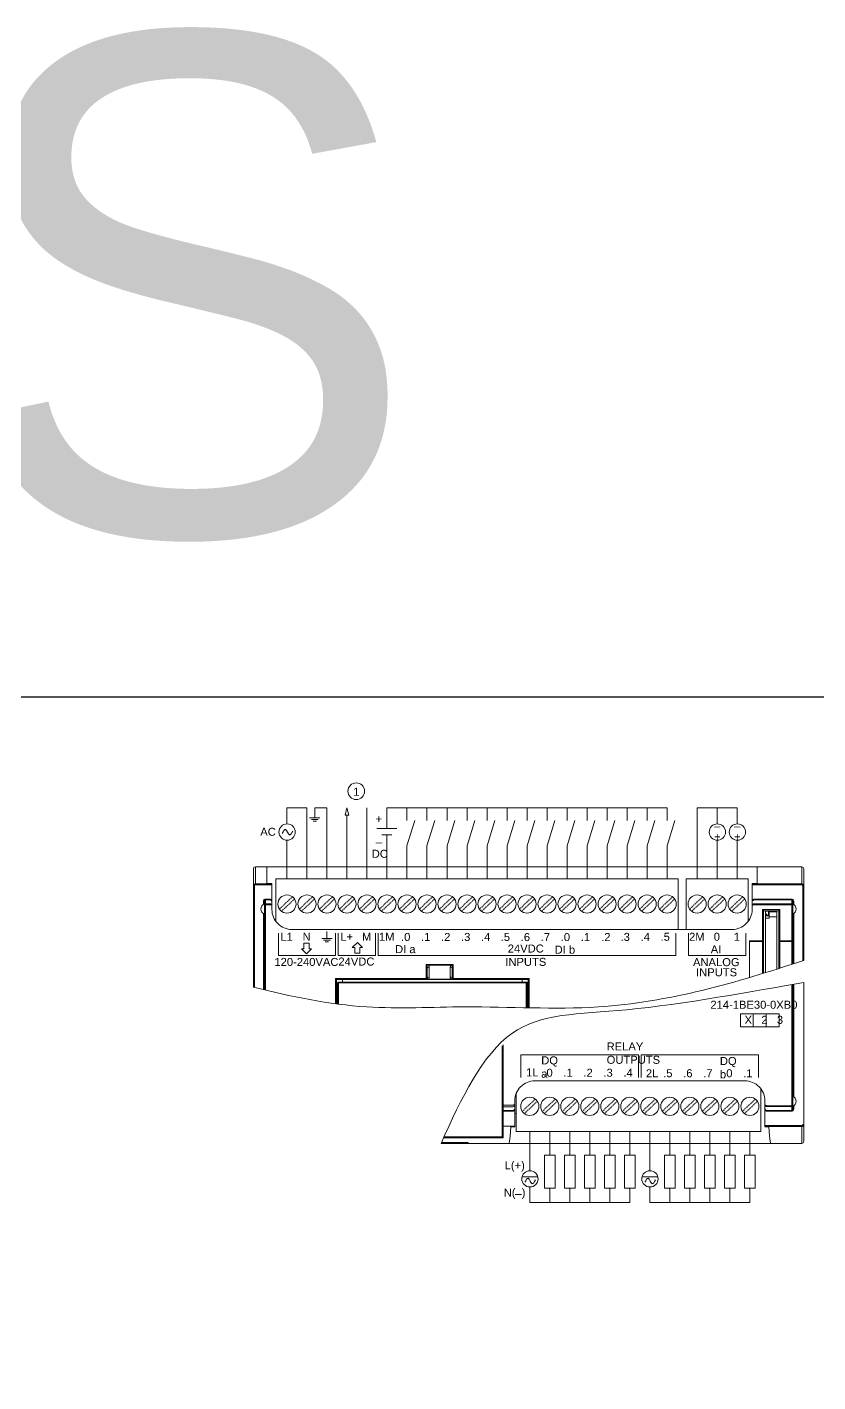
# Model space of a CAD drawing. Header units: inches. Extents: x 57 to 2760, y -193 to 2149.
# Drawn here: x 619.2 to 777.3, y 1878.4 to 2149.3 of the extents above; entities that cross this region are included whole.
import ezdxf

# ---------------------------------------------------------------- set-up
doc = ezdxf.new("R2010")
doc.units = ezdxf.units.IN
doc.header["$MEASUREMENT"] = 0
doc.linetypes.add('DOT', pattern=[0.2, 0.1, -0.1])
doc.layers.add('Wiring', color=7, linetype='Continuous')
doc.styles.get("Standard").update_dxf_attribs({"font": 'arial.ttf'})

msp = doc.modelspace()

# ---------------------------------------------------------------- linework, layer by layer
at = {"color": 7, "linetype": 'Continuous', "lineweight": 0}
for p, q in [((664.41764, 1957.34449), (664.41764, 1980.9751)), ((774.01764, 1981.3751), (664.81764, 1981.3751)), ((664.81764, 1977.82042), (664.81764, 1981.3751)), ((667.11764, 1978.05153), (667.11764, 1981.3751)), ((765.11764, 1978.05153), (765.11764, 1981.3751)), ((774.01764, 1981.3751), (774.01764, 1977.82042)), ((774.41764, 1962.69975), (774.41764, 1980.9751)), ((774.41764, 1980.9751), (774.41764, 1962.69975)), ((664.61764, 1957.29451), (664.61764, 1977.60332)), ((664.81764, 1977.82042), (668.11764, 1977.82042)), ((664.81765, 1977.98015), (668.11764, 1977.98015)), ((667.11764, 1978.07811), (668.11764, 1978.07811)), ((668.11764, 1978.05153), (667.11764, 1978.05153)), ((668.11764, 1972.8751), (668.11764, 1978.07811)), ((668.90764, 1979.0251), (668.90764, 1970.48849)), ((749.32764, 1979.0251), (749.32764, 1968.8751)), ((750.90764, 1979.0251), (763.32764, 1979.0251)), ((750.90764, 1979.0251), (750.90764, 1968.8751)), ((763.32764, 1979.0251), (763.32764, 1970.48849)), ((765.11764, 1978.07811), (764.11764, 1978.07811)), ((764.11764, 1972.8751), (764.11764, 1978.07811)), ((765.11764, 1978.05153), (764.11764, 1978.05153)), ((764.11764, 1977.98015), (774.01764, 1977.98015)), ((764.11764, 1977.82042), (774.01764, 1977.82042)), ((774.21764, 1962.63325), (774.21764, 1977.60332)), ((666.81764, 1974.94908), (667.71764, 1974.94908)), ((666.81764, 1956.75541), (666.81764, 1974.94908)), ((666.81764, 1974.7865), (667.71764, 1974.7865)), ((764.51764, 1974.94908), (772.01764, 1974.94908)), ((764.51764, 1974.7865), (772.01764, 1974.7865)), ((772.01764, 1961.9084), (772.01764, 1974.94908)), ((666.41764, 1973.87314), (666.41764, 1974.51761)), ((666.41764, 1956.85188), (666.41764, 1972.07707)), ((666.61764, 1956.80355), (666.61764, 1974.54776)), ((667.71764, 1974.01078), (666.81764, 1974.01078)), ((667.71764, 1973.83794), (666.81764, 1973.83794)), ((772.01764, 1974.01078), (764.51764, 1974.01078)), ((772.01764, 1973.83794), (764.51764, 1973.83985)), ((766.21764, 1960.06961), (766.21764, 1972.84497)), ((766.21764, 1972.84497), (769.61764, 1972.84497)), ((766.41764, 1966.79441), (766.41764, 1972.62609)), ((766.41764, 1972.6251), (769.41764, 1972.6251)), ((766.41764, 1972.6251), (769.41764, 1972.6251)), ((766.76764, 1972.5751), (766.71764, 1972.6251)), ((766.76764, 1960.23871), (766.76764, 1972.5751)), ((766.76764, 1972.5751), (769.06764, 1972.5751)), ((767.16764, 1971.6751), (766.76764, 1972.0751)), ((767.36764, 1972.5751), (767.36764, 1971.6751)), ((767.49264, 1971.1251), (767.49264, 1972.4251)), ((769.04264, 1972.4251), (767.49264, 1972.4251)), ((769.04264, 1960.95059), (769.04264, 1972.4251)), ((769.06764, 1972.5751), (769.11764, 1972.6251)), ((769.06764, 1972.5751), (769.06764, 1960.95852)), ((769.41764, 1961.06974), (769.41764, 1972.62609)), ((769.61764, 1961.13348), (769.61764, 1972.84497)), ((772.21764, 1962.37974), (772.21764, 1974.54776)), ((772.41764, 1974.51761), (772.41764, 1973.87314)), ((772.41764, 1972.07707), (772.41764, 1962.36174)), ((767.36764, 1971.6751), (766.76764, 1971.6751)), ((766.79264, 1960.24643), (766.79264, 1971.6251)), ((766.79264, 1971.6251), (767.49264, 1971.6251)), ((766.79264, 1971.6251), (767.49264, 1971.6251)), ((766.79264, 1971.1251), (767.49264, 1971.1251)), ((769.04264, 1971.4251), (767.49264, 1971.4251)), ((760.11764, 1968.8751), (672.11767, 1968.8751)), ((678.09039, 1967.08555), (680.13789, 1967.08555)), ((678.43164, 1966.7443), (679.79664, 1966.7443)), ((679.11414, 1967.08555), (679.11414, 1968.45055)), ((763.61764, 1966.60631), (763.61764, 1959.28757)), ((763.81079, 1966.61911), (766.21079, 1966.61911)), ((766.41764, 1960.13096), (766.41764, 1966.79441)), ((769.61764, 1966.61911), (772.01764, 1966.61911)), ((678.77289, 1966.40305), (679.45539, 1966.40305)), ((763.81079, 1966.48013), (766.21079, 1966.48013)), ((769.61764, 1966.48013), (772.01764, 1966.48013)), ((698.96764, 1961.91143), (704.36764, 1961.91143)), ((699.1162, 1961.86155), (698.96764, 1961.91143)), ((699.07392, 1961.59128), (698.96764, 1961.91143)), ((698.96764, 1958.8751), (698.96764, 1961.91143)), ((699.11592, 1961.463), (699.07392, 1961.59128)), ((699.23551, 1961.82077), (699.1162, 1961.86155)), ((699.33288, 1961.78688), (699.23551, 1961.82077)), ((699.41247, 1961.7586), (699.33288, 1961.78688)), ((699.41247, 1961.7586), (703.92281, 1961.7586)), ((699.56764, 1959.35103), (699.56764, 1961.36506)), ((703.76764, 1961.36506), (703.76764, 1959.35103)), ((703.9995, 1961.78586), (703.92281, 1961.7586)), ((704.09544, 1961.81927), (703.9995, 1961.78586)), ((704.21647, 1961.86067), (704.09544, 1961.81927)), ((704.36764, 1961.91143), (704.21647, 1961.86067)), ((704.29591, 1961.69589), (704.21937, 1961.463)), ((704.36764, 1961.91143), (704.29591, 1961.69589)), ((704.36764, 1961.91143), (704.36764, 1958.8751)), ((698.96764, 1959.08862), (680.81764, 1959.08862)), ((680.81764, 1954.03757), (680.81764, 1959.08862)), ((681.01764, 1954.0108), (681.01764, 1958.87556)), ((681.01764, 1954.0108), (681.01764, 1958.87556)), ((719.36764, 1958.8751), (681.01764, 1958.8751)), ((682.21764, 1958.3751), (682.21764, 1958.8751)), ((704.36764, 1958.8751), (698.96764, 1958.8751)), ((699.18577, 1958.97728), (699.11244, 1958.93714)), ((699.16764, 1959.0751), (699.16764, 1961.08913)), ((699.18063, 1958.88813), (699.24283, 1958.89738)), ((703.93326, 1958.93714), (699.40203, 1958.93714)), ((704.14952, 1958.97728), (704.22285, 1958.93714)), ((704.16764, 1961.08913), (704.16764, 1959.0751)), ((704.26232, 1958.87821), (704.36764, 1958.8751)), ((719.56764, 1959.08862), (704.36764, 1959.08862)), ((718.16764, 1958.3751), (718.16764, 1958.8751)), ((719.36764, 1953.22167), (719.36764, 1958.87556)), ((719.56764, 1959.08862), (719.56764, 1953.21797)), ((681.21764, 1953.98444), (681.21764, 1958.1751)), ((681.41764, 1958.3751), (718.96764, 1958.3751)), ((681.41764, 1958.3751), (718.96764, 1958.3751)), ((681.41764, 1953.9585), (681.41764, 1958.3751)), ((681.41764, 1958.18819), (718.96764, 1958.18819)), ((718.96764, 1953.2293), (718.96764, 1958.3751)), ((719.16764, 1953.22545), (719.16764, 1958.1751)), ((772.01764, 1932.53944), (772.01764, 1957.84968)), ((772.21764, 1932.94076), (772.21764, 1957.88466)), ((772.41764, 1957.91961), (772.41764, 1935.41146)), ((774.41764, 1958.2675), (774.41764, 1929.91847)), ((714.16764, 1927.44712), (714.16764, 1945.63737)), ((714.36764, 1945.80731), (714.36764, 1927.21913)), ((720.66764, 1938.61342), (762.66762, 1938.61342)), ((765.87764, 1928.46342), (765.87764, 1937.00003)), ((716.66764, 1929.41042), (716.66764, 1934.61342)), ((716.66764, 1933.82842), (716.66764, 1934.61342)), ((716.96764, 1928.46342), (716.96764, 1936.13329)), ((766.66764, 1929.41042), (766.66764, 1934.61342)), ((714.36764, 1933.78787), (716.26764, 1933.78787)), ((714.36764, 1933.44205), (716.26764, 1933.44205)), ((716.26755, 1932.70202), (714.36764, 1932.70202)), ((716.26764, 1932.53944), (714.36764, 1932.53944)), ((716.66764, 1932.11342), (716.96764, 1932.11342)), ((767.06764, 1933.65059), (772.01764, 1933.65059)), ((767.06764, 1933.47775), (772.01764, 1933.47775)), ((772.01764, 1932.70202), (767.06764, 1932.70202)), ((772.01764, 1932.53944), (767.06764, 1932.53944)), ((772.41764, 1933.61539), (772.41764, 1932.97091)), ((716.66764, 1929.54162), (714.36764, 1929.54162)), ((715.75232, 1927.59515), (715.89922, 1929.437)), ((715.89565, 1929.41041), (716.66764, 1929.41041)), ((716.66764, 1929.437), (715.89922, 1929.437)), ((774.01764, 1929.6681), (766.66764, 1929.6681)), ((774.01762, 1929.50837), (766.66764, 1929.50837)), ((767.43607, 1929.437), (766.66764, 1929.437)), ((767.43964, 1929.41041), (766.66764, 1929.41041)), ((767.58297, 1927.59515), (767.43607, 1929.437)), ((774.01764, 1926.11342), (774.01764, 1929.6681)), ((701.94615, 1926.11342), (774.01764, 1926.11342)), ((702.27402, 1926.31919), (706.51764, 1926.31926)), ((702.31764, 1926.11342), (702.31764, 1926.32009)), ((702.31764, 1926.32009), (706.51764, 1926.32009)), ((706.51764, 1926.11342), (702.31764, 1926.11342)), ((714.36764, 1927.21913), (702.4357, 1927.21913)), ((714.16988, 1927.41692), (702.5239, 1927.41692)), ((706.51764, 1926.32009), (706.51764, 1926.11342)), ((707.31764, 1926.27161), (707.31764, 1926.11342)), ((715.45295, 1926.11342), (707.31764, 1926.11342)), ((765.87764, 1928.46342), (716.96764, 1928.46342))]:
    msp.add_line(p, q, dxfattribs=at)
at = {"linetype": 'DOT', "lineweight": 0}
for p, q in [((669.61179, 1972.95188), (672.21087, 1975.41392)), ((670.02441, 1972.51628), (672.6235, 1974.97833)), ((673.61179, 1972.95188), (676.21087, 1975.41392)), ((674.02441, 1972.51628), (676.6235, 1974.97833)), ((677.61179, 1972.95188), (680.21087, 1975.41392)), ((678.02441, 1972.51628), (680.6235, 1974.97833)), ((681.61179, 1972.95188), (684.21087, 1975.41392)), ((682.02441, 1972.51628), (684.6235, 1974.97833)), ((685.61179, 1972.95188), (688.21087, 1975.41392)), ((686.02441, 1972.51628), (688.6235, 1974.97833)), ((689.61179, 1972.95188), (692.21087, 1975.41392)), ((690.02441, 1972.51628), (692.6235, 1974.97833)), ((693.61179, 1972.95188), (696.21087, 1975.41392)), ((694.02441, 1972.51628), (696.6235, 1974.97833)), ((697.61179, 1972.95188), (700.21087, 1975.41392)), ((698.02441, 1972.51628), (700.6235, 1974.97833)), ((701.61179, 1972.95188), (704.21087, 1975.41392)), ((702.02441, 1972.51628), (704.6235, 1974.97833)), ((705.61179, 1972.95188), (708.21087, 1975.41392)), ((706.02441, 1972.51628), (708.6235, 1974.97833)), ((709.61179, 1972.95188), (712.21087, 1975.41392)), ((710.02441, 1972.51628), (712.6235, 1974.97833)), ((713.61179, 1972.95188), (716.21087, 1975.41392)), ((714.02441, 1972.51628), (716.6235, 1974.97833)), ((717.61179, 1972.95188), (720.21087, 1975.41392)), ((718.02441, 1972.51628), (720.6235, 1974.97833)), ((721.61179, 1972.95188), (724.21087, 1975.41392)), ((722.02441, 1972.51628), (724.6235, 1974.97833)), ((725.61179, 1972.95188), (728.21087, 1975.41392)), ((726.02441, 1972.51628), (728.6235, 1974.97833)), ((729.61179, 1972.95188), (732.21087, 1975.41392)), ((730.02441, 1972.51628), (732.6235, 1974.97833)), ((733.61179, 1972.95188), (736.21087, 1975.41392)), ((734.02441, 1972.51628), (736.6235, 1974.97833)), ((737.61179, 1972.95188), (740.21087, 1975.41392)), ((738.02441, 1972.51628), (740.6235, 1974.97833)), ((741.61179, 1972.95188), (744.21087, 1975.41392)), ((742.02441, 1972.51628), (744.6235, 1974.97833)), ((745.61179, 1972.95188), (748.21087, 1975.41392)), ((746.02441, 1972.51628), (748.6235, 1974.97833)), ((751.61179, 1972.95188), (754.21087, 1975.41392)), ((752.02441, 1972.51628), (754.6235, 1974.97833)), ((755.61179, 1972.95188), (758.21087, 1975.41392)), ((756.02441, 1972.51628), (758.6235, 1974.97833)), ((759.61179, 1972.95188), (762.21087, 1975.41392)), ((760.02441, 1972.51628), (762.6235, 1974.97833)), ((718.16179, 1932.5102), (720.76087, 1934.97224)), ((718.57441, 1932.0746), (721.1735, 1934.53665)), ((722.16179, 1932.5102), (724.76087, 1934.97224)), ((722.57441, 1932.0746), (725.1735, 1934.53665)), ((726.16179, 1932.5102), (728.76087, 1934.97224)), ((726.57441, 1932.0746), (729.1735, 1934.53665)), ((730.16179, 1932.5102), (732.76087, 1934.97224)), ((730.57441, 1932.0746), (733.1735, 1934.53665)), ((734.16179, 1932.5102), (736.76087, 1934.97224)), ((734.57441, 1932.0746), (737.1735, 1934.53665)), ((738.16179, 1932.5102), (740.76087, 1934.97224)), ((738.57441, 1932.0746), (741.1735, 1934.53665)), ((742.16179, 1932.5102), (744.76087, 1934.97224)), ((742.57441, 1932.0746), (745.1735, 1934.53665)), ((746.16179, 1932.5102), (748.76087, 1934.97224)), ((746.57441, 1932.0746), (749.1735, 1934.53665)), ((750.16179, 1932.5102), (752.76087, 1934.97224)), ((750.57441, 1932.0746), (753.1735, 1934.53665)), ((754.16179, 1932.5102), (756.76087, 1934.97224)), ((754.57441, 1932.0746), (757.1735, 1934.53665)), ((758.16179, 1932.5102), (760.76087, 1934.97224)), ((758.57441, 1932.0746), (761.1735, 1934.53665)), ((762.16179, 1932.5102), (764.76087, 1934.97224)), ((762.57441, 1932.0746), (765.1735, 1934.53665))]:
    msp.add_line(p, q, dxfattribs=at)
at = {"lineweight": 0}
for p, q in [((669.40264, 1968.16888), (669.40264, 1963.65529)), ((680.83264, 1968.16888), (680.83264, 1963.65529)), ((681.35789, 1968.16928), (681.35789, 1963.6557)), ((688.83264, 1968.16928), (688.83264, 1963.6557)), ((689.35789, 1968.16928), (689.35789, 1963.6557)), ((748.83264, 1968.16928), (748.83264, 1963.6557)), ((751.40264, 1968.16888), (751.40264, 1963.65529)), ((762.83264, 1968.16888), (762.83264, 1963.65529)), ((674.51878, 1965.0325), (674.00472, 1965.0325)), ((674.00472, 1965.0325), (675.03282, 1964.03502)), ((675.03283, 1966.15089), (674.51878, 1966.15089)), ((674.51878, 1966.15089), (674.51878, 1965.0325)), ((675.03282, 1966.15089), (675.54687, 1966.15089)), ((676.06093, 1965.0325), (675.03282, 1964.03502)), ((675.54687, 1966.15089), (675.54687, 1965.0325)), ((675.54687, 1965.0325), (676.06093, 1965.0325)), ((684.16536, 1965.26206), (685.19346, 1966.25954)), ((684.67941, 1965.26206), (684.16536, 1965.26206)), ((684.67941, 1964.14367), (684.67941, 1965.26206)), ((685.19346, 1964.14367), (684.67941, 1964.14367)), ((686.22156, 1965.26206), (685.19346, 1966.25954)), ((685.19346, 1964.14367), (685.70751, 1964.14367)), ((685.70751, 1964.14367), (685.70751, 1965.26206)), ((685.70751, 1965.26206), (686.22156, 1965.26206)), ((669.40264, 1963.65529), (680.83264, 1963.65529)), ((681.35789, 1963.6557), (688.83264, 1963.6557)), ((689.35789, 1963.6557), (748.83264, 1963.6557)), ((751.40264, 1963.65529), (762.83264, 1963.65529)), ((717.90789, 1939.28783), (717.90789, 1943.80142)), ((717.90789, 1943.80142), (741.38264, 1943.80142)), ((741.38264, 1939.28783), (741.38264, 1943.80142)), ((741.90789, 1939.28783), (741.90789, 1943.80142)), ((741.90789, 1943.80142), (765.38264, 1943.80142)), ((765.38264, 1939.28783), (765.38264, 1943.80142)), ((774.41764, 1929.91847), (774.41764, 1926.51342))]:
    msp.add_line(p, q, dxfattribs=at)
msp.add_lwpolyline([(60.46636, 2015.39461), (1098.54819, 2015.39461), (1098.54819, 1083.9003), (60.46636, 1083.9003)], close=True)
at = {"color": 7, "linetype": 'Continuous', "lineweight": 0}
for points in [[(664.41764, 1977.57006), (664.42216, 1977.63151), (664.43694, 1977.69588), (664.46317, 1977.76005), (664.50106, 1977.8207), (664.54983, 1977.87466), (664.60803, 1977.91933), (664.67374, 1977.95269), (664.74453, 1977.97324), (664.81765, 1977.98015)], [(664.41764, 1977.57006), (664.44444, 1977.58669), (664.51764, 1977.59886), (664.61764, 1977.60332)], [(664.61764, 1977.60332), (664.6199, 1977.63585), (664.62729, 1977.66992), (664.6404, 1977.70389), (664.65934, 1977.736), (664.68373, 1977.76457), (664.71282, 1977.78822), (664.74568, 1977.80588), (664.78108, 1977.81676), (664.81764, 1977.82042)], [(774.01764, 1977.98015), (774.06234, 1977.97758), (774.10562, 1977.97011), (774.14879, 1977.95748), (774.19245, 1977.93892), (774.23664, 1977.91322), (774.28083, 1977.87888), (774.32346, 1977.83439), (774.36165, 1977.77931), (774.3918, 1977.71507), (774.41105, 1977.64419), (774.41764, 1977.57006)], [(774.01764, 1977.82042), (774.03999, 1977.81906), (774.06163, 1977.81511), (774.08322, 1977.80842), (774.10505, 1977.79859), (774.12715, 1977.78499), (774.14923, 1977.76681), (774.17055, 1977.74326), (774.18964, 1977.71412), (774.20472, 1977.68011), (774.21435, 1977.64259), (774.21764, 1977.60332)], [(774.41764, 1977.57006), (774.39085, 1977.58669), (774.31764, 1977.59886), (774.21764, 1977.60332)], [(666.41764, 1974.51761), (666.43934, 1974.65776), (666.50037, 1974.78034), (666.59101, 1974.8731), (666.69975, 1974.92986), (666.81764, 1974.94908)], [(666.61764, 1974.54776), (666.62847, 1974.62525), (666.659, 1974.69312), (666.70438, 1974.74451), (666.75879, 1974.77592), (666.81764, 1974.7865)], [(667.71764, 1974.94908), (667.86021, 1974.93054), (667.99574, 1974.87531), (668.11764, 1974.78425)], [(667.71764, 1974.7865), (667.83511, 1974.76645), (667.94412, 1974.70658), (668.0348, 1974.60886), (668.09593, 1974.47959), (668.11764, 1974.33194)], [(764.11764, 1974.78425), (764.23925, 1974.87514), (764.37439, 1974.93036), (764.51764, 1974.94908)], [(764.11764, 1974.33194), (764.13936, 1974.47961), (764.2004, 1974.60873), (764.29111, 1974.70653), (764.39968, 1974.76627), (764.51764, 1974.7865)], [(772.01764, 1974.94908), (772.13554, 1974.92986), (772.24433, 1974.87306), (772.33494, 1974.78031), (772.39597, 1974.65769), (772.41764, 1974.51761)], [(772.01764, 1974.7865), (772.0765, 1974.77592), (772.13095, 1974.74448), (772.1763, 1974.6931), (772.20683, 1974.6252), (772.21764, 1974.54776)], [(666.61764, 1974.54779), (666.59085, 1974.5327), (666.51764, 1974.52166), (666.41764, 1974.51761)], [(666.61764, 1973.8176), (666.63287, 1973.89153), (666.67622, 1973.9542), (666.74111, 1973.99608), (666.81764, 1974.01078)], [(666.81764, 1973.83794), (666.74086, 1973.83638), (666.67559, 1973.83192), (666.63251, 1973.82529), (666.61764, 1973.8176)], [(667.71766, 1974.01078), (667.78458, 1974.00584), (667.84324, 1973.99305), (667.89352, 1973.97506), (667.93633, 1973.95373), (667.97295, 1973.93006), (668.00468, 1973.90434), (668.0327, 1973.87617), (668.05745, 1973.84511), (668.07846, 1973.81148), (668.0952, 1973.77591), (668.10737, 1973.73906), (668.11489, 1973.70121), (668.11764, 1973.66005)], [(668.11764, 1973.66007), (668.11489, 1973.68094), (668.10737, 1973.70013), (668.09521, 1973.71881), (668.07846, 1973.73684), (668.05746, 1973.7539), (668.03271, 1973.76965), (668.0047, 1973.78393), (667.97298, 1973.79698), (667.93636, 1973.80899), (667.89357, 1973.81981), (667.8433, 1973.82893), (667.78466, 1973.83542), (667.71775, 1973.83793)], [(764.11764, 1973.66005), (764.12038, 1973.70108), (764.1285, 1973.74123), (764.14175, 1973.78001), (764.15985, 1973.81689), (764.18242, 1973.85142), (764.20902, 1973.88319), (764.23929, 1973.91195), (764.27296, 1973.93752), (764.30953, 1973.95958), (764.34835, 1973.97782), (764.38874, 1973.99207), (764.43012, 1974.00228), (764.47278, 1974.00857), (764.51764, 1974.01078)], [(764.51764, 1973.83794), (764.47278, 1973.83682), (764.43012, 1973.83363), (764.38874, 1973.82845), (764.34835, 1973.82122), (764.30953, 1973.81196), (764.27296, 1973.80077), (764.2393, 1973.7878), (764.20902, 1973.77322), (764.18242, 1973.75711), (764.15985, 1973.7396), (764.14175, 1973.72089), (764.1285, 1973.70123), (764.12038, 1973.68087), (764.11764, 1973.66008)], [(766.41764, 1972.62609), (766.40283, 1972.64832), (766.36771, 1972.68889), (766.32153, 1972.73868), (766.26992, 1972.79225), (766.21764, 1972.84497)], [(769.41764, 1972.62609), (769.43246, 1972.64832), (769.46758, 1972.68889), (769.51375, 1972.73868), (769.56537, 1972.79225), (769.61764, 1972.84497)], [(772.01764, 1974.01078), (772.09322, 1973.99646), (772.15814, 1973.95509), (772.20231, 1973.89177), (772.21764, 1973.8176)], [(772.21764, 1973.8176), (772.20231, 1973.82541), (772.15814, 1973.83207), (772.09322, 1973.83643), (772.01764, 1973.83794)], [(772.21764, 1974.54779), (772.24444, 1974.5327), (772.31764, 1974.52166), (772.41764, 1974.51761)], [(763.61079, 1966.60223), (763.61474, 1966.60555), (763.62811, 1966.60907), (763.65317, 1966.61258), (763.69175, 1966.61579), (763.74475, 1966.61839), (763.81079, 1966.61911)], [(763.61079, 1966.60223), (763.62557, 1966.55616), (763.66866, 1966.51633), (763.73385, 1966.48953), (763.81079, 1966.48013)], [(766.21079, 1966.61911), (766.25034, 1966.61873), (766.29219, 1966.61767), (766.33386, 1966.61562), (766.37145, 1966.61235), (766.39952, 1966.60785), (766.41079, 1966.60223)], [(766.41079, 1966.60223), (766.396, 1966.55616), (766.35292, 1966.51633), (766.28772, 1966.48953), (766.21079, 1966.48013)], [(769.41764, 1966.60223), (769.42159, 1966.60555), (769.43497, 1966.60907), (769.46003, 1966.61258), (769.49861, 1966.61579), (769.5516, 1966.61839), (769.61764, 1966.61911)], [(769.41764, 1966.60223), (769.43243, 1966.55616), (769.47552, 1966.51633), (769.54071, 1966.48953), (769.61764, 1966.48013)], [(772.01764, 1966.61911), (772.05719, 1966.61873), (772.09904, 1966.61767), (772.14071, 1966.61562), (772.17831, 1966.61235), (772.20638, 1966.60785), (772.21764, 1966.60223)], [(772.21764, 1966.60223), (772.20286, 1966.55616), (772.15977, 1966.51633), (772.09458, 1966.48953), (772.01764, 1966.48013)], [(699.41247, 1961.7586), (699.29304, 1961.68215), (699.18957, 1961.57902), (699.11592, 1961.463)], [(699.16764, 1961.08913), (699.16104, 1961.23124), (699.14313, 1961.35651), (699.11592, 1961.463)], [(699.56764, 1961.36506), (699.41458, 1961.34406), (699.28481, 1961.28425), (699.1981, 1961.19473), (699.16764, 1961.08913)], [(699.56764, 1961.36506), (699.54785, 1961.51451), (699.49412, 1961.64641), (699.41247, 1961.7586)], [(703.92281, 1961.7586), (703.84092, 1961.64603), (703.78716, 1961.51352), (703.76764, 1961.36506)], [(703.76764, 1961.36506), (703.92072, 1961.34406), (704.05049, 1961.28424), (704.1372, 1961.19472), (704.16764, 1961.08913)], [(703.92281, 1961.7586), (704.04225, 1961.68215), (704.14571, 1961.57902), (704.21937, 1961.463)], [(704.21937, 1961.463), (704.19208, 1961.35618), (704.17416, 1961.23026), (704.16764, 1961.08914)], [(772.21764, 1962.37974), (772.21595, 1962.19604), (772.2107, 1961.99541), (772.20969, 1961.97116)], [(772.21764, 1962.37974), (772.24444, 1962.37074), (772.31764, 1962.36415), (772.41764, 1962.36174)], [(772.41764, 1962.36174), (772.41472, 1962.1875), (772.40744, 1962.03589)], [(681.01764, 1958.87556), (681.00283, 1958.89543), (680.96771, 1958.93429), (680.92153, 1958.98298), (680.86992, 1959.03598), (680.81764, 1959.08862)], [(698.96764, 1959.08862), (699.04195, 1959.08765), (699.10708, 1959.08479), (699.15213, 1959.08032), (699.16764, 1959.0751)], [(698.96764, 1958.8751), (699.04281, 1958.87668), (699.11391, 1958.88114), (699.18063, 1958.88813)], [(699.56764, 1959.35103), (699.41457, 1959.33003), (699.2848, 1959.27022), (699.19809, 1959.1807), (699.16764, 1959.0751)], [(699.40203, 1958.93715), (699.28657, 1958.97729), (699.18577, 1958.97728)], [(699.24283, 1958.89738), (699.3005, 1958.9087), (699.35362, 1958.92198), (699.40203, 1958.93714)], [(699.40203, 1958.93714), (699.46814, 1959.0201), (699.52012, 1959.11698), (699.55476, 1959.22737), (699.56764, 1959.35103)], [(703.76764, 1959.35103), (703.92072, 1959.33003), (704.05049, 1959.27022), (704.1372, 1959.1807), (704.16764, 1959.0751)], [(703.76764, 1959.35103), (703.78052, 1959.22737), (703.81518, 1959.11697), (703.86716, 1959.02009), (703.93326, 1958.93714)], [(703.93325, 1958.93714), (703.99514, 1958.91831), (704.0759, 1958.90034)], [(703.93326, 1958.93714), (704.04872, 1958.97728), (704.14952, 1958.97728)], [(704.0759, 1958.90034), (704.16507, 1958.88685), (704.26232, 1958.87821)], [(704.36764, 1959.08862), (704.29334, 1959.08765), (704.22821, 1959.08479), (704.18316, 1959.08032), (704.16764, 1959.0751)], [(719.36764, 1958.87556), (719.38246, 1958.89543), (719.41758, 1958.93429), (719.46375, 1958.98298), (719.51537, 1959.03598), (719.56764, 1959.08862)], [(681.21764, 1958.1751), (681.24335, 1958.18152), (681.31666, 1958.1864), (681.41764, 1958.18819)], [(719.16764, 1958.1751), (719.14194, 1958.18152), (719.06863, 1958.1864), (718.96764, 1958.18819)], [(714.16764, 1933.67093), (714.17059, 1933.69092), (714.1785, 1933.7089), (714.19008, 1933.72473), (714.20428, 1933.73837), (714.2203, 1933.74999), (714.23829, 1933.76011), (714.25818, 1933.7688), (714.27945, 1933.77588), (714.30149, 1933.78127), (714.32372, 1933.785), (714.34568, 1933.78715), (714.36764, 1933.78787)], [(714.16764, 1933.67093), (714.17059, 1933.63178), (714.1785, 1933.59656), (714.19008, 1933.5656), (714.20428, 1933.53889), (714.2203, 1933.51617), (714.23829, 1933.49637), (714.25819, 1933.47937), (714.27945, 1933.46551), (714.30149, 1933.45494), (714.32372, 1933.44764), (714.34568, 1933.44344), (714.36764, 1933.44205)], [(714.36764, 1932.53944), (714.3148, 1932.54969), (714.2719, 1932.57459), (714.24003, 1932.6057), (714.217, 1932.63804), (714.19985, 1932.67077), (714.18654, 1932.70532), (714.17654, 1932.7426), (714.17004, 1932.78321), (714.16764, 1932.82768)], [(714.36764, 1932.70202), (714.3148, 1932.70648), (714.2719, 1932.71737), (714.24003, 1932.73094), (714.217, 1932.74504), (714.19985, 1932.75931), (714.18654, 1932.77437), (714.17654, 1932.79062), (714.17004, 1932.80831), (714.16764, 1932.82768)], [(716.66764, 1933.15649), (716.64594, 1933.00897), (716.58491, 1932.87982), (716.4942, 1932.78201), (716.38565, 1932.72227), (716.26755, 1932.70202)], [(716.66764, 1933.82842), (716.64835, 1933.70988), (716.59179, 1933.60205), (716.50317, 1933.51613), (716.39153, 1933.46105), (716.26764, 1933.44205)], [(716.26764, 1933.78787), (716.32621, 1933.78831), (716.3895, 1933.7898), (716.45511, 1933.7926), (716.51971, 1933.79693), (716.57883, 1933.80294), (716.6265, 1933.81051), (716.6572, 1933.81922), (716.66764, 1933.82842)], [(716.66764, 1932.70428), (716.54611, 1932.61343), (716.41102, 1932.5582), (716.26764, 1932.53944)], [(767.0677, 1933.47775), (766.97198, 1933.48792), (766.89198, 1933.51337), (766.82779, 1933.54779), (766.7779, 1933.58666), (766.74007, 1933.62718), (766.71205, 1933.66783), (766.69202, 1933.70787), (766.67853, 1933.74718), (766.67054, 1933.7863), (766.66764, 1933.82848)], [(766.66764, 1933.82845), (766.67054, 1933.80707), (766.67853, 1933.78723), (766.69203, 1933.76729), (766.71207, 1933.74699), (766.7401, 1933.72636), (766.77795, 1933.70581), (766.82787, 1933.68609), (766.8921, 1933.66863), (766.97215, 1933.65573), (767.06792, 1933.65058)], [(767.06764, 1932.70202), (766.95018, 1932.72208), (766.84117, 1932.78195), (766.75049, 1932.87967), (766.68935, 1933.00893), (766.66764, 1933.15659)], [(767.06764, 1932.53944), (766.92508, 1932.55798), (766.78954, 1932.61322), (766.66764, 1932.70428)], [(772.21764, 1933.67093), (772.20242, 1933.597), (772.15907, 1933.53433), (772.09418, 1933.49245), (772.01764, 1933.47775)], [(772.01764, 1933.65059), (772.09443, 1933.65215), (772.1597, 1933.65661), (772.20278, 1933.66323), (772.21764, 1933.67093)], [(772.41764, 1932.97091), (772.39594, 1932.83076), (772.33492, 1932.70819), (772.24427, 1932.61543), (772.13554, 1932.55867), (772.01764, 1932.53944)], [(772.21764, 1932.94076), (772.20681, 1932.86328), (772.17628, 1932.7954), (772.13091, 1932.74402), (772.07649, 1932.7126), (772.01764, 1932.70202)], [(772.21764, 1932.94074), (772.24444, 1932.95583), (772.31765, 1932.96687), (772.41764, 1932.97091)], [(714.16764, 1929.70158), (714.18047, 1929.64521), (714.21971, 1929.59392), (714.28405, 1929.55626), (714.36764, 1929.54162)], [(774.41764, 1929.91847), (774.41317, 1929.85734), (774.39851, 1929.79315), (774.37239, 1929.72901), (774.33458, 1929.66829), (774.28582, 1929.6142), (774.22759, 1929.56941), (774.16179, 1929.53593), (774.09087, 1929.51531), (774.01762, 1929.50837)], [(774.21764, 1929.88521), (774.21541, 1929.85285), (774.20808, 1929.81887), (774.19502, 1929.78491), (774.17612, 1929.75276), (774.15173, 1929.72413), (774.12262, 1929.70041), (774.08971, 1929.68269), (774.05425, 1929.67177), (774.01764, 1929.6681)], [(774.41764, 1929.91847), (774.39085, 1929.90184), (774.31764, 1929.88967), (774.21764, 1929.88521)], [(702.03538, 1926.31586), (702.14961, 1926.31807), (702.27402, 1926.31919)], [(702.03559, 1926.31634), (702.1107, 1926.31833), (702.31764, 1926.32009)], [(706.51764, 1926.32009), (706.72446, 1926.31833), (706.91657, 1926.31325), (707.08206, 1926.30529)], [(706.51764, 1926.31926), (706.55392, 1926.3192), (706.68376, 1926.31812), (706.80349, 1926.31575), (706.91047, 1926.31242), (707.00287, 1926.30835), (707.07958, 1926.30388), (707.13932, 1926.2993), (707.18163, 1926.29509), (707.20397, 1926.29216), (707.20716, 1926.29163)], [(707.31764, 1926.27161), (707.16457, 1926.30201), (707.0348, 1926.38858)], [(707.08206, 1926.30529), (707.20974, 1926.29511), (707.29019, 1926.28358), (707.31764, 1926.27161)], [(714.16988, 1927.41692), (714.16864, 1927.42694), (714.16789, 1927.43702), (714.16764, 1927.44712)], [(714.16988, 1927.41692), (714.19938, 1927.33511), (714.24852, 1927.27579), (714.30681, 1927.23755), (714.36764, 1927.21913)], [(715.45295, 1926.11342), (715.60319, 1926.48455), (715.75232, 1927.59515)], [(767.88234, 1926.11342), (767.7321, 1926.48455), (767.58297, 1927.59515)]]:
    msp.add_lwpolyline(points, dxfattribs=at)
at = {"lineweight": 0}
for points in [[(761.75566, 1952.04113), (764.33909, 1952.04113), (764.33909, 1949.43597), (761.75566, 1949.43597)], [(764.33909, 1952.04113), (766.92252, 1952.04113), (766.92252, 1949.43597), (764.33909, 1949.43597)], [(766.92252, 1952.04113), (769.50595, 1952.04113), (769.50595, 1949.43597), (766.92252, 1949.43597)]]:
    msp.add_lwpolyline(points, close=True, dxfattribs=at)
at = {"color": 7, "linetype": 'Continuous', "lineweight": 0}
for centre in [(671.11764, 1973.9651), (675.11764, 1973.9651), (679.11764, 1973.9651), (683.11764, 1973.9651), (687.11764, 1973.9651), (691.11764, 1973.9651), (695.11764, 1973.9651), (699.11764, 1973.9651), (703.11764, 1973.9651), (707.11764, 1973.9651), (711.11764, 1973.9651), (715.11764, 1973.9651), (719.11764, 1973.9651), (723.11764, 1973.9651), (727.11764, 1973.9651), (731.11764, 1973.9651), (735.11764, 1973.9651), (739.11764, 1973.9651), (743.11764, 1973.9651), (747.11764, 1973.9651), (753.11764, 1973.9651), (757.11764, 1973.9651), (761.11764, 1973.9651), (719.66764, 1933.52342), (723.66764, 1933.52342), (727.66764, 1933.52342), (731.66764, 1933.52342), (735.66764, 1933.52342), (739.66764, 1933.52342), (743.66764, 1933.52342), (747.66764, 1933.52342), (751.66764, 1933.52342), (755.66764, 1933.52342), (759.66764, 1933.52342), (763.66764, 1933.52342)]:
    msp.add_circle(centre, 1.815, dxfattribs=at)
for centre, radius, start, end in [((664.81764, 1980.9751), 0.4, 90, 180), ((774.01764, 1980.9751), 0.4, 0, 90), ((666.98193, 1972.9751), 1.06429, 110.0159596, 249.9840404), ((672.11764, 1972.8751), 4, 179.999896, 270.0003844), ((760.11764, 1972.8751), 4, 269.9999932, 0.0005115), ((771.85336, 1972.9751), 1.06429, 290.0159596, 69.9840404), ((698.96764, 1959.0751), 0.2, 270, 0), ((704.36764, 1959.0751), 0.2, 180, 270), ((681.41764, 1958.1751), 0.2, 90, 180), ((681.41764, 1958.1751), 0.2, 90, 180), ((718.96764, 1958.1751), 0.2, 0, 90), ((720.66764, 1934.61342), 4, 89.9999932, 180.0005115), ((762.66764, 1934.61342), 4, 359.999896, 90.0003844), ((771.85336, 1934.51342), 1.06429, 290.0159596, 69.9840404), ((707.31764, 1926.51342), 0.4, 210.9748609, 270), ((707.31764, 1926.51342), 0.4, 210.9748609, 270), ((774.01764, 1926.51342), 0.4, 270, 0), ((774.01764, 1926.51342), 0.4, 270, 0)]:
    msp.add_arc(centre, radius, start, end, dxfattribs=at)
at = {"lineweight": 0}
for points, knots in [([(664.41764, 1957.34449), (671.92128, 1955.4667), (685.861, 1952.55145), (709.05597, 1953.90051), (738.71512, 1951.86324), (760.8999, 1958.20191), (774.41764, 1962.69975)], [8.83988351, 8.83988351, 8.83988351, 8.83988351, 31.890789672, 51.510490879, 78.200353381, 120.382521872, 120.382521872, 120.382521872, 120.382521872]), ([(701.94615, 1926.11342), (705.96577, 1935.24092), (714.53034, 1952.55615), (737.29016, 1951.51099), (764.65145, 1956.57837), (774.41764, 1958.2675)], [2.836490217, 2.836490217, 2.836490217, 2.836490217, 29.896980221, 56.775658673, 86.872323449, 86.872323449, 86.872323449, 86.872323449])]:
    msp.add_open_spline(points, degree=3, knots=knots, dxfattribs=at)
at = {"layer": 'Wiring', "lineweight": 15}
for p, q in [((671.11764, 1993.2155), (675.11764, 1993.2155)), ((671.11764, 1989.99103), (671.11764, 1993.2155)), ((675.11764, 1979.0251), (675.11764, 1993.2155)), ((679.11764, 1993.2155), (676.68395, 1993.2155)), ((679.11764, 1979.0251), (679.11764, 1993.2155)), ((683.11764, 1993.2155), (682.78926, 1991.74462)), ((682.78926, 1991.74462), (683.46954, 1991.74462)), ((683.46954, 1991.74462), (683.11764, 1993.2155)), ((683.11764, 1979.0251), (683.11764, 1991.74462)), ((687.11764, 1985.49209), (687.11764, 1993.2155)), ((691.11764, 1989.09178), (691.11764, 1993.2155)), ((691.11764, 1993.2155), (747.11764, 1993.2155)), ((695.11764, 1990.691), (695.11764, 1993.2155)), ((699.11764, 1990.691), (699.11764, 1993.2155)), ((703.11764, 1990.691), (703.11764, 1993.2155)), ((707.11764, 1990.691), (707.11764, 1993.2155)), ((711.11764, 1990.691), (711.11764, 1993.2155)), ((715.11764, 1990.691), (715.11764, 1993.2155)), ((719.11764, 1990.691), (719.11764, 1993.2155)), ((723.11764, 1990.691), (723.11764, 1993.2155)), ((727.11764, 1990.691), (727.11764, 1993.2155)), ((731.11764, 1990.691), (731.11764, 1993.2155)), ((735.11764, 1990.691), (735.11764, 1993.2155)), ((739.11764, 1990.691), (739.11764, 1993.2155)), ((743.11764, 1990.691), (743.11764, 1993.2155)), ((747.11764, 1990.691), (747.11764, 1993.2155)), ((753.11764, 1979.0251), (753.11764, 1993.2155)), ((761.11764, 1993.2155), (753.11764, 1993.2155)), ((757.11764, 1989.99103), (757.11764, 1993.2155)), ((761.11764, 1989.99103), (761.11764, 1993.2155)), ((689.11764, 1989.09178), (693.11764, 1989.09178)), ((695.11764, 1985.62598), (696.66358, 1990.66915)), ((699.11764, 1985.62598), (700.66358, 1990.66915)), ((703.11764, 1985.62598), (704.66358, 1990.66915)), ((707.11764, 1985.62598), (708.66358, 1990.66915)), ((711.11764, 1985.62598), (712.66358, 1990.66915)), ((715.11764, 1985.62598), (716.66358, 1990.66915)), ((719.11764, 1985.62598), (720.66358, 1990.66915)), ((723.11764, 1985.62598), (724.66358, 1990.66915)), ((727.11764, 1985.62598), (728.66358, 1990.66915)), ((731.11764, 1985.62598), (732.66358, 1990.66915)), ((735.11764, 1985.62598), (736.66358, 1990.66915)), ((739.11764, 1985.62598), (740.66358, 1990.66915)), ((743.11764, 1985.62598), (744.66358, 1990.66915)), ((747.11764, 1985.62598), (748.66358, 1990.66915)), ((671.11764, 1979.0251), (671.11764, 1986.73535)), ((690.11764, 1987.83444), (692.11764, 1987.83444)), ((691.11764, 1979.0251), (691.11764, 1987.83444)), ((695.11764, 1979.0251), (695.11764, 1985.62598)), ((699.11764, 1979.0251), (699.11764, 1985.62598)), ((703.11764, 1979.0251), (703.11764, 1985.62598)), ((707.11764, 1979.0251), (707.11764, 1985.62598)), ((711.11764, 1979.0251), (711.11764, 1985.62598)), ((715.11764, 1979.0251), (715.11764, 1985.62598)), ((719.11764, 1979.0251), (719.11764, 1985.62598)), ((723.11764, 1979.0251), (723.11764, 1985.62598)), ((727.11764, 1979.0251), (727.11764, 1985.62598)), ((731.11764, 1979.0251), (731.11764, 1985.62598)), ((735.11764, 1979.0251), (735.11764, 1985.62598)), ((739.11764, 1979.0251), (739.11764, 1985.62598)), ((743.11764, 1979.0251), (743.11764, 1985.62598)), ((747.11764, 1979.0251), (747.11764, 1985.62598)), ((757.11764, 1979.0251), (757.11764, 1986.73535)), ((761.11764, 1979.0251), (761.11764, 1986.73535)), ((687.11764, 1979.0251), (687.11764, 1985.49209)), ((719.66764, 1928.46342), (719.66764, 1920.65026)), ((723.66764, 1928.46342), (723.66764, 1923.77709)), ((727.66764, 1928.46342), (727.66764, 1923.77709)), ((731.66764, 1928.46342), (731.66764, 1923.77709)), ((735.66764, 1928.46342), (735.66764, 1923.77709)), ((739.66764, 1928.46342), (739.66764, 1923.77709)), ((743.66764, 1928.46342), (743.66764, 1920.65026)), ((747.66764, 1928.46342), (747.66764, 1923.77709)), ((751.66764, 1928.46342), (751.66764, 1923.77709)), ((755.66764, 1928.46342), (755.66764, 1923.77709)), ((759.66764, 1928.46342), (759.66764, 1923.77709)), ((763.66764, 1928.46342), (763.66764, 1923.77709)), ((718.10518, 1919.39867), (721.27366, 1919.39867)), ((742.10518, 1919.39867), (745.27366, 1919.39867)), ((719.66764, 1914.27302), (719.66764, 1917.39375)), ((723.66764, 1917.15844), (723.66764, 1914.27302)), ((727.66764, 1917.15844), (727.66764, 1914.27302)), ((731.66764, 1917.15844), (731.66764, 1914.27302)), ((735.66764, 1917.15844), (735.66764, 1914.27302)), ((739.66764, 1917.15844), (739.66764, 1914.27302)), ((743.66764, 1914.27302), (743.66764, 1917.39375)), ((747.66764, 1917.15844), (747.66764, 1914.27302)), ((751.66764, 1917.15844), (751.66764, 1914.27302)), ((755.66764, 1917.15844), (755.66764, 1914.27302)), ((759.66764, 1917.15844), (759.66764, 1914.27302)), ((763.66764, 1917.15844), (763.66764, 1914.27302)), ((719.66764, 1914.27302), (739.66764, 1914.27302)), ((743.66764, 1914.27302), (763.66764, 1914.27302))]:
    msp.add_line(p, q, dxfattribs=at)
at = {"layer": 'Wiring', "color": 7, "lineweight": 15}
for p, q in [((677.7077, 1991.22973), (675.6602, 1991.22973)), ((676.68395, 1991.22973), (676.68395, 1993.2155)), ((677.36645, 1990.88848), (676.00145, 1990.88848)), ((677.0252, 1990.54723), (676.3427, 1990.54723))]:
    msp.add_line(p, q, dxfattribs=at)
at = {"layer": 'Wiring', "color": 7, "linetype": 'Continuous', "lineweight": 15}
msp.add_line((668.90764, 1979.0251), (749.32764, 1979.0251), dxfattribs=at)
at = {"layer": 'Wiring', "lineweight": 15}
for points in [[(722.61768, 1923.77709), (724.71761, 1923.77709), (724.71761, 1917.15844), (722.61768, 1917.15844)], [(726.61768, 1923.77709), (728.71761, 1923.77709), (728.71761, 1917.15844), (726.61768, 1917.15844)], [(730.61768, 1923.77709), (732.71761, 1923.77709), (732.71761, 1917.15844), (730.61768, 1917.15844)], [(734.61768, 1923.77709), (736.71761, 1923.77709), (736.71761, 1917.15844), (734.61768, 1917.15844)], [(738.61768, 1923.77709), (740.71761, 1923.77709), (740.71761, 1917.15844), (738.61768, 1917.15844)], [(746.61768, 1923.77709), (748.71761, 1923.77709), (748.71761, 1917.15844), (746.61768, 1917.15844)], [(750.61768, 1923.77709), (752.71761, 1923.77709), (752.71761, 1917.15844), (750.61768, 1917.15844)], [(754.61768, 1923.77709), (756.71761, 1923.77709), (756.71761, 1917.15844), (754.61768, 1917.15844)], [(758.61768, 1923.77709), (760.71761, 1923.77709), (760.71761, 1917.15844), (758.61768, 1917.15844)], [(762.61768, 1923.77709), (764.71761, 1923.77709), (764.71761, 1917.15844), (762.61768, 1917.15844)]]:
    msp.add_lwpolyline(points, close=True, dxfattribs=at)
msp.add_circle((684.98277, 1996.5331), 1.66853, dxfattribs=at)
at = {"layer": 'Wiring', "color": 7, "lineweight": 15}
for centre in [(671.1602, 1988.36319), (757.1602, 1988.36319), (761.1602, 1988.36319), (719.68942, 1919.02201), (743.68942, 1919.02201)]:
    msp.add_circle(centre, 1.6284, dxfattribs=at)
at = {"layer": 'Wiring', "lineweight": 15}
for points in [[(670.17023, 1988.08431), (670.86047, 1988.88928), (671.61974, 1987.79682), (672.29478, 1988.57063)], [(718.66811, 1918.33585), (719.35835, 1919.14082), (720.11762, 1918.04836), (720.79267, 1918.82217)], [(742.66811, 1918.33585), (743.35835, 1919.14082), (744.11762, 1918.04836), (744.79267, 1918.82217)]]:
    msp.add_spline(points, degree=3, dxfattribs=at)

# ---------------------------------------------------------------- texts
at = {"insert": (68.94618, 2147.81403), "char_height": 100, "attachment_point": 1}
msp.add_mtext_dynamic_manual_height_columns('SIEMENS', width=107.7689135, gutter_width=1, heights=[103.47885], dxfattribs=at)
at = {"lineweight": 0, "char_height": 1.6}
for s, insert, width, attachment_point in [('L1', (671.05811, 1968.22293), 5.3067617, 2), ('N', (675.05811, 1968.22293), 5.3067617, 2), ('L+', (683.05811, 1968.22293), 5.3067617, 2), ('M', (687.05811, 1968.22293), 5.3067617, 2), ('1M', (691.05811, 1968.22293), 5.3067617, 2), ('.0', (694.85816, 1968.18517), 5.3067617, 2), ('.1', (698.85816, 1968.18517), 5.3067617, 2), ('.2', (702.85816, 1968.18517), 5.3067617, 2), ('.3', (706.85816, 1968.18517), 5.3067617, 2), ('.4', (710.85816, 1968.18517), 5.3067617, 2), ('.5', (714.78577, 1966.56359), 5.3067617, 8), ('.5', (714.78577, 1968.18617), 5.3067617, 2), ('.6', (718.78577, 1966.541), 5.3067617, 8), ('.7', (722.78577, 1966.56359), 5.3067617, 8), ('.0', (726.78577, 1966.541), 5.3067617, 8), ('.1', (730.78577, 1966.56359), 5.3067617, 8), ('.2', (734.87739, 1966.56121), 5.3067617, 8), ('.3', (738.74619, 1966.57776), 5.3067617, 8), ('.4', (742.74619, 1966.60034), 5.3067617, 8), ('.5', (746.74619, 1966.60034), 5.3067617, 8), ('2M', (753.05811, 1968.22293), 5.3067617, 2), ('0', (757.05811, 1968.22293), 5.3067617, 2), ('1', (761.05811, 1968.22293), 5.3067617, 2), ('DI a', (694.78296, 1965.74787), 5.3067617, 2), ('24VDC INPUTS', (718.86756, 1961.58497), 12.9076364, 8), ('DI b', (726.67765, 1964.01529), 5.3067617, 8), ('AI', (756.89113, 1965.71906), 5.3067617, 2), ('120-240VAC', (675.01692, 1963.1955), 12.4032, 2), ('24VDC', (685.00676, 1963.26706), 8.5528889, 2), ('ANALOG', (756.95015, 1963.15052), 12.9076364, 2), ('INPUTS', (757.0019, 1961.12524), 12.9076364, 2), ('{\\fArial|b0|i0|c0|p32;214-1BE30-0XB0}', (755.76746, 1954.63403), 24.8996336, 1), ('X   2   3', (762.59668, 1951.61982), 12.5784889, 1), ('RELAY OUTPUTS', (735.03296, 1946.29573), 15.0247619, 1), ('DQ a', (721.95277, 1943.50969), 4.3914203, 1), ('DQ b', (757.66741, 1943.38455), 4.5688116, 1), ('1L', (718.92156, 1941.10938), 3.5662222, 1), ('.0', (723.31508, 1941.0398), 5.3067617, 2), ('.1', (727.31508, 1941.0398), 5.3067617, 2), ('.2', (731.31508, 1941.0398), 5.3067617, 2), ('.3', (735.31508, 1941.0398), 5.3067617, 2), ('.4', (739.31508, 1941.0398), 5.3067617, 2), ('2L', (742.87466, 1940.92187), 3.5662222, 1), ('.5', (747.25589, 1940.93623), 5.3067617, 2), ('.6', (751.25589, 1940.93623), 5.3067617, 2), ('.7', (755.25589, 1940.93623), 5.3067617, 2), ('.0', (759.25589, 1940.93623), 5.3067617, 2), ('.1', (763.25589, 1940.93623), 5.3067617, 2)]:
    msp.add_mtext(s, dxfattribs=dict(at, insert=insert, width=width, attachment_point=attachment_point))
at = {"layer": 'Wiring', "lineweight": 15, "char_height": 1.6, "width": 8.5528889, "attachment_point": 2}
for s, insert in [('1', (684.98443, 1997.21265)), ('+', (689.49775, 1991.78436)), ('AC', (667.34279, 1989.21791)), ('_', (689.54428, 1988.16134)), ('DC', (689.68245, 1984.82081)), ('L(+)', (716.65579, 1922.53765)), ('N(  )', (716.62565, 1917.09118)), ('_', (717.37683, 1917.88295))]:
    msp.add_mtext(s, dxfattribs=dict(at, insert=insert))
at = {"layer": 'Wiring', "lineweight": 15, "char_height": 1.6, "width": 8.5528889, "attachment_point": 2, "rotation": 180}
for s, insert in [('_', (757.10583, 1987.40908)), ('_', (761.10583, 1987.40908)), ('+', (757.16602, 1986.58723)), ('+', (761.16602, 1986.58723))]:
    msp.add_mtext(s, dxfattribs=dict(at, insert=insert))

doc.saveas('drawing.dxf')
